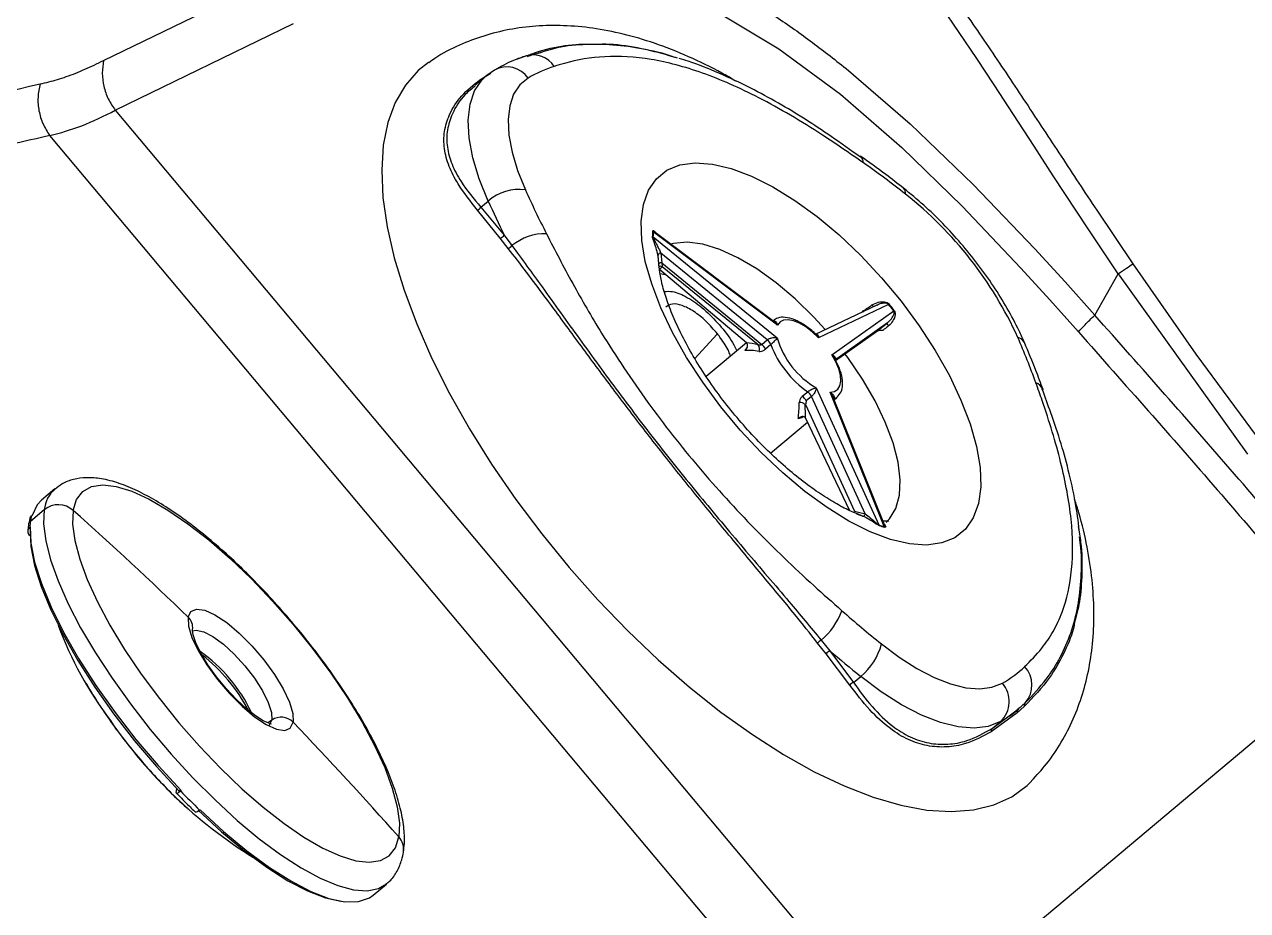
# Model space of a CAD drawing. Extents: x -51 to 27, y -13 to 136.
# Drawn here: x -42.683 to -38.35, y 20.584 to 23.722 of the extents above; entities that cross this region are included whole.
import ezdxf

# ---------------------------------------------------------------- set-up
doc = ezdxf.new("R2010")
doc.units = 0
doc.header["$MEASUREMENT"] = 0
doc.layers.add('GEOMETRY', color=2, linetype='Continuous', lineweight=25)

# ---------------------------------------------------------------- blocks, each defined once
blk = doc.blocks.new('2026 MONTERREY-BLOOM')
at = {"layer": 'GEOMETRY'}
for p, q in [((-30.72, -60.1193), (-30.088, -59.8133)), ((-28.5415, -59.9507), (-28.3288, -60.0779)), ((-27.6276, -60.1126), (-27.7526, -59.9285)), ((-30.6788, -60.2961), (-30.048, -59.989)), ((-28.3288, -60.0779), (-28.1106, -60.2393)), ((-27.5657, -60.2061), (-27.6276, -60.1126)), ((-29.3874, -60.1879), (-29.3482, -60.1646)), ((-29.336, -60.1536), (-29.3624, -60.1724)), ((-28.09, -60.1483), (-27.8632, -60.3438)), ((-29.3661, -60.1749), (-29.4052, -60.2077)), ((-27.4971, -60.311), (-27.5657, -60.2061)), ((-28.1106, -60.2393), (-27.893, -60.428)), ((-30.6788, -60.2961), (-27.9128, -63.5925)), ((-27.8632, -60.3438), (-27.6398, -60.5591)), ((-27.4243, -60.4229), (-27.4971, -60.311)), ((-28.0931, -63.7438), (-30.9107, -60.3859)), ((-27.893, -60.428), (-27.6797, -60.6357)), ((-27.3563, -60.5277), (-27.4243, -60.4229)), ((-28.0402, -60.4581), (-28.0379, -60.4599)), ((-27.6398, -60.5591), (-27.4218, -60.7871)), ((-27.2331, -60.7159), (-27.3563, -60.5277)), ((-29.3151, -60.7491), (-29.396, -60.6492)), ((-29.3839, -60.6391), (-29.3582, -60.6175)), ((-29.3839, -60.6391), (-29.3011, -60.7386)), ((-27.6797, -60.6357), (-27.4717, -60.8551)), ((-27.2027, -60.6498), (-27.0748, -60.8403)), ((-28.3327, -61.0569), (-28.7735, -60.7269)), ((-28.3445, -61.0449), (-28.7669, -60.7287)), ((-27.1267, -60.8749), (-27.2331, -60.7159)), ((-29.2869, -60.7851), (-29.3151, -60.7491)), ((-29.3011, -60.7386), (-29.2737, -60.7754)), ((-28.7742, -60.7442), (-28.3347, -61.1022)), ((-28.3694, -61.1089), (-28.7465, -60.8017)), ((-28.7465, -60.8017), (-28.7434, -60.836)), ((-27.4218, -60.7871), (-27.3149, -60.9038)), ((-28.7414, -60.8502), (-28.7508, -60.8602)), ((-28.4432, -61.12), (-28.7508, -60.8602)), ((-28.7434, -60.836), (-28.3887, -61.1251)), ((-28.4018, -61.1269), (-28.7414, -60.8502)), ((-27.4717, -60.8551), (-27.3692, -60.9676)), ((-27.0748, -60.8403), (-26.8511, -61.16)), ((-27.3149, -60.9038), (-27.2092, -61.0215)), ((-27.2092, -61.0215), (-27.1267, -60.875)), ((-27.1267, -60.875), (-26.6683, -61.5136)), ((-27.9818, -60.9864), (-28.1995, -61.0897)), ((-27.9396, -60.9835), (-28.1881, -61.1014)), ((-27.3692, -60.9676), (-27.2675, -61.0809)), ((-28.1406, -61.1619), (-27.9216, -61.0065)), ((-28.0339, -61.0111), (-28.0293, -61.0065)), ((-27.9439, -61.0486), (-28.1319, -61.182)), ((-28.1274, -61.182), (-27.9826, -61.0793)), ((-27.9826, -61.0793), (-27.9439, -61.0486)), ((-28.6262, -61.1746), (-28.5466, -61.0886)), ((-28.4436, -61.1197), (-28.5857, -61.2389)), ((-28.5466, -61.0886), (-28.546, -61.0879)), ((-28.3887, -61.1251), (-28.3694, -61.1089)), ((-28.3569, -61.126), (-28.3762, -61.1422)), ((-26.8511, -61.16), (-26.6177, -61.476)), ((-28.2454, -61.3091), (-28.2261, -61.2929)), ((-28.196, -61.2792), (-27.9744, -61.7645)), ((-27.9555, -61.7703), (-28.1465, -61.2944)), ((-28.2338, -61.3379), (-28.0609, -61.7163)), ((-28.2123, -61.3093), (-28.2316, -61.3254)), ((-28.0222, -61.7257), (-28.2123, -61.3093)), ((-27.9547, -61.7645), (-28.137, -61.3101)), ((-28.1326, -61.3213), (-28.123, -61.3132)), ((-28.1218, -61.3122), (-28.123, -61.3132)), ((-28.358, -61.5104), (-28.2274, -61.4008)), ((-28.2342, -61.3867), (-28.0783, -61.7133)), ((-30.8926, -61.637), (-30.9401, -61.6768)), ((-30.9791, -61.7515), (-30.9302, -61.7104)), ((-30.9736, -61.7316), (-30.975, -61.7328)), ((-28.0609, -61.7163), (-28.0222, -61.7257)), ((-30.9814, -61.772), (-30.98, -61.7708)), ((-30.4053, -62.1345), (-30.4053, -62.1345)), ((-28.1612, -62.2211), (-28.1913, -62.1827)), ((-28.1787, -62.1724), (-28.1476, -62.2102)), ((-28.0771, -62.3317), (-28.1612, -62.2211)), ((-28.1476, -62.2102), (-28.0643, -62.3224)), ((-27.9128, -63.5925), (-26.2799, -62.2223)), ((-28.0643, -62.3224), (-28.0386, -62.3009)), ((-27.5727, -62.4856), (-27.4794, -62.4161)), ((-27.4592, -62.4078), (-27.4841, -62.4299)), ((-27.4841, -62.4181), (-27.4739, -62.4098)), ((-27.4794, -62.4161), (-27.4557, -62.3945)), ((-30.1241, -62.4557), (-30.1383, -62.4657)), ((-27.4841, -62.4299), (-27.5769, -62.4974)), ((-27.5727, -62.4856), (-27.5436, -62.4612)), ((-30.463, -62.7117), (-30.4609, -62.6988)), ((-30.4521, -62.7052), (-30.4519, -62.7045)), ((-30.4459, -62.7055), (-30.4474, -62.7067)), ((-30.3801, -62.7742), (-30.3786, -62.773)), ((-29.7659, -63.0762), (-29.7184, -63.0364))]:
    blk.add_line(p, q, dxfattribs=at)
at = {"layer": 'GEOMETRY', "flags": 128}
for points in [[(-29.5695, -60.1272), (-29.6057, -60.1557), (-29.6513, -60.2066), (-29.6873, -60.2679), (-29.7134, -60.3391), (-29.7294, -60.4194), (-29.7352, -60.5084), (-29.7306, -60.6051), (-29.7157, -60.7088), (-29.6908, -60.8185), (-29.6559, -60.9334), (-29.6113, -61.0525), (-29.5576, -61.1747), (-29.495, -61.299), (-29.4242, -61.4244), (-29.3457, -61.5497), (-29.2602, -61.6739), (-29.1685, -61.796), (-29.0714, -61.9149), (-28.9695, -62.0296), (-28.8639, -62.1391), (-28.7555, -62.2424), (-28.6451, -62.3388), (-28.5336, -62.4273), (-28.4222, -62.5072), (-28.3116, -62.5779), (-28.2029, -62.6387), (-28.0969, -62.6891), (-27.9946, -62.7287), (-27.8969, -62.7572), (-27.8045, -62.7742), (-27.7183, -62.7797), (-27.639, -62.7736), (-27.5673, -62.756), (-27.5038, -62.727)], [(-29.3582, -60.6175), (-29.3897, -60.5388), (-29.4122, -60.4639), (-29.4253, -60.3941), (-29.4286, -60.3307), (-29.4222, -60.2747), (-29.4062, -60.2273), (-29.3808, -60.1892), (-29.3638, -60.1731)], [(-29.2162, -60.1819), (-29.2459, -60.2062), (-29.2679, -60.2392), (-29.2817, -60.2804), (-29.2873, -60.3289), (-29.2844, -60.3838), (-29.2731, -60.4443), (-29.2536, -60.5092), (-29.2262, -60.5774)], [(-28.7249, -60.5086), (-28.6789, -60.4898), (-28.6249, -60.4824), (-28.5639, -60.4866), (-28.4969, -60.5024), (-28.4251, -60.5293), (-28.3497, -60.5671), (-28.272, -60.615), (-28.1933, -60.6721), (-28.115, -60.7377), (-28.0384, -60.8104), (-27.9648, -60.8891), (-27.8955, -60.9724), (-27.8317, -61.0589), (-27.7744, -61.1472), (-27.7246, -61.2356), (-27.6833, -61.3227), (-27.651, -61.407), (-27.6284, -61.4871), (-27.6159, -61.5616), (-27.6136, -61.6292), (-27.6215, -61.6887), (-27.6397, -61.7392), (-27.6676, -61.7798), (-27.705, -61.8097), (-27.751, -61.8285), (-27.805, -61.8359), (-27.866, -61.8316), (-27.933, -61.8159), (-28.0048, -61.7889), (-28.0802, -61.7512), (-28.1579, -61.7033), (-28.2366, -61.6461), (-28.3149, -61.5806), (-28.3915, -61.5079), (-28.4651, -61.4292), (-28.5344, -61.3459), (-28.5982, -61.2593), (-28.6555, -61.1711), (-28.7053, -61.0827), (-28.7466, -60.9956), (-28.7789, -60.9112), (-28.8015, -60.8311), (-28.814, -60.7567), (-28.8163, -60.6891), (-28.8084, -60.6295), (-28.7902, -60.5791), (-28.7623, -60.5385), (-28.7249, -60.5086)], [(-28.164, -61.0728), (-28.2046, -61.0286), (-28.2706, -60.9643), (-28.3384, -60.907), (-28.4066, -60.858), (-28.4736, -60.8184), (-28.538, -60.7889), (-28.5982, -60.7704), (-28.6531, -60.7631), (-28.7013, -60.7674), (-28.7117, -60.77)], [(-28.7434, -60.836), (-28.7455, -60.836), (-28.7475, -60.8363), (-28.7493, -60.8368), (-28.7509, -60.8375), (-28.7523, -60.8383), (-28.7532, -60.8394), (-28.7538, -60.8405), (-28.754, -60.8416)], [(-28.749, -60.8743), (-28.7308, -60.8778), (-28.7297, -60.8781)], [(-28.1881, -61.1014), (-28.2104, -61.0806), (-28.2332, -61.0633), (-28.2555, -61.05), (-28.2766, -61.0414), (-28.2956, -61.0377), (-28.3116, -61.0392), (-28.3242, -61.0456), (-28.3327, -61.0569)], [(-28.0293, -61.0065), (-28.0281, -61.0082), (-28.028, -61.0083)], [(-27.9406, -61.06), (-27.9418, -61.0584), (-27.9429, -61.0567), (-27.9438, -61.055), (-27.9444, -61.0533), (-27.9447, -61.0518), (-27.9448, -61.0505), (-27.9445, -61.0494), (-27.9439, -61.0486)], [(-28.1465, -61.2944), (-28.1313, -61.2917), (-28.1196, -61.2841), (-28.1121, -61.2717), (-28.109, -61.2552), (-28.1105, -61.2351), (-28.1164, -61.2122), (-28.1266, -61.1875), (-28.1406, -61.1619)], [(-27.9487, -61.7562), (-27.9361, -61.7434), (-27.9137, -61.7064), (-27.9011, -61.6597), (-27.8986, -61.6045), (-27.9064, -61.5419), (-27.9241, -61.4735), (-27.9515, -61.4006), (-27.9879, -61.325), (-28.0324, -61.2482), (-28.0842, -61.1721), (-28.0943, -61.1585)], [(-27.3934, -61.2836), (-27.393, -61.2845), (-27.3927, -61.2852)], [(-28.123, -61.3132), (-28.1251, -61.3149), (-28.1334, -61.3193)], [(-30.8279, -61.7131), (-30.8158, -61.6743), (-30.794, -61.646), (-30.763, -61.6288), (-30.7232, -61.6229), (-30.6754, -61.6285), (-30.6202, -61.6453), (-30.5588, -61.6733), (-30.4921, -61.7118), (-30.4213, -61.7602), (-30.3476, -61.8177), (-30.2722, -61.8833), (-30.1965, -61.9559), (-30.1217, -62.0342), (-30.0491, -62.1169), (-29.98, -62.2026), (-29.9155, -62.2898), (-29.8568, -62.377), (-29.8048, -62.4628), (-29.7605, -62.5456), (-29.7245, -62.6241), (-29.6976, -62.6969), (-29.6801, -62.7627), (-29.6724, -62.8205), (-29.6747, -62.8692)], [(-30.9401, -61.6768), (-30.9558, -61.6937), (-30.9736, -61.7316)], [(-30.9302, -61.7104), (-30.9327, -61.7609), (-30.9253, -61.8205), (-30.9082, -61.8881), (-30.8815, -61.9629), (-30.8458, -62.0436), (-30.8015, -62.1288), (-30.7494, -62.2174), (-30.6904, -62.3078), (-30.6252, -62.3987), (-30.555, -62.4886), (-30.4809, -62.5761), (-30.404, -62.6599), (-30.3255, -62.7385), (-30.2468, -62.8108), (-30.1689, -62.8757), (-30.0933, -62.932), (-30.0209, -62.9789), (-29.9531, -63.0157), (-29.8908, -63.0418), (-29.835, -63.0568), (-29.7867, -63.0604), (-29.7466, -63.0526), (-29.7181, -63.0361)], [(-30.8279, -61.7131), (-30.8301, -61.7618), (-30.8224, -61.8196), (-30.8049, -61.8854), (-30.778, -61.9582), (-30.7421, -62.0367), (-30.6977, -62.1195), (-30.6457, -62.2053), (-30.587, -62.2925), (-30.5225, -62.3797), (-30.4534, -62.4654), (-30.3808, -62.5481), (-30.3061, -62.6264), (-30.2303, -62.699), (-30.155, -62.7646), (-30.0812, -62.8221), (-30.0104, -62.8705), (-29.9437, -62.909), (-29.8823, -62.9369), (-29.8272, -62.9538), (-29.7793, -62.9594), (-29.7395, -62.9535), (-29.7085, -62.9362), (-29.6868, -62.908), (-29.6747, -62.8692)], [(-28.0322, -61.7333), (-28.0309, -61.7336), (-28.0294, -61.7334), (-28.028, -61.7329), (-28.0266, -61.732), (-28.0252, -61.7308), (-28.024, -61.7293), (-28.023, -61.7276), (-28.0222, -61.7257)], [(-30.98, -61.7708), (-30.9779, -61.8287), (-30.9647, -61.8963), (-30.9407, -61.9724), (-30.9063, -62.0556), (-30.8622, -62.1445), (-30.8091, -62.2375), (-30.7479, -62.3329), (-30.6797, -62.4291), (-30.6058, -62.5244), (-30.5274, -62.6171), (-30.4459, -62.7055)], [(-30.9806, -61.7867), (-30.9782, -61.8408), (-30.9652, -61.9077), (-30.9415, -61.9829), (-30.9075, -62.0652), (-30.8639, -62.153), (-30.8113, -62.2449), (-30.7509, -62.3393), (-30.6835, -62.4344), (-30.6105, -62.5286), (-30.533, -62.6202), (-30.4525, -62.7076)], [(-30.4204, -62.0912), (-30.4108, -62.0708), (-30.3909, -62.0624), (-30.362, -62.0665), (-30.3257, -62.0828), (-30.2841, -62.1104), (-30.2396, -62.1477), (-30.1949, -62.1926), (-30.1525, -62.2424), (-30.1148, -62.2942), (-30.0841, -62.345), (-30.0622, -62.3919), (-30.0503, -62.4322), (-30.0492, -62.4634)], [(-30.4204, -62.0912), (-30.4192, -62.1225), (-30.4073, -62.1627), (-30.3854, -62.2096), (-30.3547, -62.2604), (-30.3171, -62.3122), (-30.2747, -62.362), (-30.2299, -62.4069), (-30.1854, -62.4442), (-30.1438, -62.4718), (-30.1075, -62.4882), (-30.0786, -62.4922), (-30.0588, -62.4838), (-30.0492, -62.4634)], [(-30.1251, -62.4701), (-30.125, -62.4699), (-30.1355, -62.467), (-30.1548, -62.458), (-30.1817, -62.441), (-30.2143, -62.4157), (-30.25, -62.3829), (-30.2862, -62.3444), (-30.3206, -62.3025), (-30.351, -62.2597), (-30.3756, -62.2187), (-30.3931, -62.1825), (-30.4027, -62.1542), (-30.4053, -62.139), (-30.4053, -62.1345), (-30.4053, -62.1345)], [(-30.4052, -62.14), (-30.392, -62.1373), (-30.3657, -62.143), (-30.333, -62.16), (-30.296, -62.1871), (-30.2574, -62.2224), (-30.2198, -62.2635), (-30.1856, -62.3077), (-30.1573, -62.3519), (-30.1368, -62.3931), (-30.1255, -62.4285), (-30.1241, -62.4557)], [(-27.9653, -62.186), (-27.9021, -62.2332), (-27.8396, -62.273), (-27.7787, -62.3045), (-27.7207, -62.3273), (-27.6665, -62.3409), (-27.6171, -62.345), (-27.5735, -62.3397), (-27.5363, -62.3249)], [(-27.5436, -62.4612), (-27.5865, -62.4782), (-27.6369, -62.4844), (-27.6939, -62.4796), (-27.7564, -62.4639), (-27.8233, -62.4377), (-27.8935, -62.4013), (-27.9657, -62.3554), (-28.0386, -62.3009)], [(-30.1347, -62.4744), (-30.1327, -62.4729), (-30.1241, -62.4557)], [(-27.5038, -62.727), (-27.449, -62.6869), (-27.4336, -62.6719)], [(-30.3851, -62.7751), (-30.3027, -62.851), (-30.2214, -62.9186), (-30.1424, -62.9768), (-30.0673, -63.0245), (-29.9974, -63.0609), (-29.9338, -63.0853), (-29.8797, -63.0972)], [(-30.3786, -62.773), (-30.2953, -62.8498), (-30.2129, -62.9183), (-30.133, -62.9772), (-30.0571, -63.0255), (-29.9863, -63.0623), (-29.922, -63.087), (-29.8653, -63.0992), (-29.8173, -63.0986), (-29.7787, -63.0852), (-29.7659, -63.0762)]]:
    blk.add_lwpolyline(points, dxfattribs=at)
at = {"layer": 'GEOMETRY'}
for centre, radius, start, end in [((-29.1997, -60.1903), 0.0902, 33.2575, 105.2369), ((-29.2921, -60.2354), 0.0928, 35.1824, 118.2814), ((-28.9901, -60.5648), 0.4447, 107.5628, 120.5609), ((-29.3836, -60.1738), 0.0146, 254.8033, 276.0958), ((-28.0605, -60.4821), 0.0316, 359.6148, 44.4931), ((-30.0239, -63.3241), 3.4722, 51.8621, 54.9298), ((-29.2483, -60.7422), 0.1662, 82.3866, 131.4046), ((-26.0696, -59.1609), 3.4599, 204.1677, 207.0285), ((-27.9026, -60.5891), 0.0233, 350.0747, 46.834), ((-28.7298, -61.6692), 1.3714, 24.4944, 51.6914), ((-29.4104, -60.6197), 0.0329, 296.0887, 323.8748), ((-26.104, -59.1581), 3.5664, 204.1551, 206.3055), ((-29.1564, -60.9171), 0.184, 88.512, 129.6348), ((-28.4247, -60.749), 0.3516, 176.04, 178.8634), ((-28.768, -60.72), 0.00884, 212.0944, 231.7465), ((-28.4242, -60.7511), 0.3501, 176.04, 178.8634), ((-29.3299, -60.7151), 0.0371, 293.4969, 320.7129), ((-29.3032, -60.749), 0.0396, 294.2201, 318.0748), ((-28.7691, -60.7373), 0.00854, 212.9468, 232.9357), ((-28.7469, -60.8122), 0.0105, 87.5259, 161.1852), ((-28.7468, -60.8584), 0.00989, 56.2599, 142.4896), ((-27.9877, -60.9789), 0.013, 210.8639, 250.9062), ((-27.9614, -60.9502), 0.0397, 303.1939, 306.0471), ((-29.274, -62.0481), 1.707, 37.602, 38.5838), ((-29.2782, -62.0516), 1.7145, 37.602, 38.5838), ((-27.933, -60.9855), 0.024, 298.5652, 303.3242), ((-28.4143, -61.1568), 0.0408, 21.0203, 51.0925), ((-28.395, -61.1407), 0.0408, 21.0203, 51.0925), ((-28.0198, -60.9965), 0.3612, 201.0196, 235.1662), ((-28.0435, -61.0168), 0.3035, 196.3546, 239.8312), ((-30.0499, -62.2113), 2.798, 19.8454, 23.3881), ((-27.4892, -61.1339), 0.0341, 26.5435, 77.4291), ((-28.4184, -61.1411), 0.0218, 336.3152, 40.4018), ((-28.2503, -61.3273), 0.042, 25.3725, 54.8471), ((-27.4321, -61.302), 0.0429, 25.4211, 70.8873), ((-28.2525, -61.3515), 0.0211, 37.5741, 101.0745), ((-28.2695, -61.3434), 0.042, 25.3725, 54.8471), ((-30.8185, -61.7212), 0.1122, 131.4085, 174.4847), ((-30.8806, -61.7724), 0.0793, 48.315, 128.683), ((-40.2033, -72.225), 14.0854, 46.00934, 48.27061), ((-30.7701, -61.7852), 0.2117, 170.8284, 176.4085), ((-30.8125, -61.7784), 0.1688, 164.348, 170.8376), ((-27.9676, -61.7618), 0.00727, 202.015, 223.6166), ((-27.812, -61.2704), 0.5201, 251.8138, 253.9822), ((-27.8098, -61.2705), 0.5224, 251.8138, 253.9822), ((-27.9486, -61.7673), 0.00761, 203.3839, 224.5225), ((-28.3359, -61.983), 0.2461, 309.7063, 339.7304), ((-25.3973, -58.9952), 4.0958, 228.616, 231.1724), ((-29.6514, -61.6655), 1.311, 200.244, 217.1775), ((-30.4538, -62.1271), 0.0491, 351.452, 47.0458), ((-28.152, -62.2178), 0.0527, 120.4401, 138.2687), ((-28.1668, -62.1383), 0.207, 308.242, 346.6778), ((-30.6994, -62.6673), 0.5566, 25.325, 54.8013), ((-30.7414, -62.7024), 0.6039, 27.8239, 52.1479), ((-28.1248, -62.2525), 0.0481, 118.3438, 139.2765), ((-25.38, -58.9966), 4.241, 229.2646, 231.1803), ((-27.7386, -61.9722), 0.4067, 299.8416, 313.6391), ((-27.5269, -62.3317), 0.095, 318.6462, 43.4253), ((-28.0473, -62.3593), 0.0406, 114.7518, 137.2067), ((-27.6116, -62.3892), 0.0991, 313.4056, 40.4561), ((-27.7565, -62.0902), 0.4278, 299.8556, 310.3708), ((-27.4694, -62.4272), 0.015, 132.1701, 190.4438), ((-27.4445, -62.4046), 0.015, 137.8037, 192.2622), ((-29.2852, -61.4915), 1.71, 214.4062, 238.003), ((-30.0912, -62.5043), 0.0587, 44.2544, 124.0914), ((-40.0057, -72.028), 13.8064, 41.55817, 43.84982), ((-27.5626, -62.4959), 0.0144, 134.3898, 185.9599), ((-28.5602, -60.8915), 2.6185, 223.8865, 225.9724), ((-29.7235, -62.9137), 0.0661, 351.3358, 42.3585)]:
    blk.add_arc(centre, radius, start, end, dxfattribs=at)
for centre, major_axis, ratio, start_param, end_param in [((-28.3151, -61.2359), (0.1867, -0.0983), 0.333218, 2.218938, 2.486168), ((-28.3256, -61.252), (0.1223, 0.2298), 0.612853, 1.393962, 1.436858), ((-28.3256, -61.252), (0.177, -0.0785), 0.397515, 2.162174, 2.501136), ((-28.3256, -61.252), (-0.0312, 0.2012), 0.306545, 3.923858, 4.26282), ((-28.307, -61.2462), (-0.048, 0.2149), 0.255822, 3.944079, 4.211308), ((-28.3256, -61.252), (0.2552, 0.0615), 0.566205, 4.834341, 4.902918)]:
    blk.add_ellipse(centre, major_axis=major_axis, ratio=ratio, start_param=start_param, end_param=end_param, dxfattribs=at)
for points, knots in [([(-19.8033, -75.3764), (-20.5726, -75.3487), (-22.1071, -75.2936), (-24.4102, -75.1858), (-26.4521, -75.0692), (-28.236, -74.9394), (-29.4096, -74.8337), (-30.2308, -74.7488), (-30.6969, -74.6957), (-31.1616, -74.645), (-31.6218, -74.5543), (-32.0883, -74.4187), (-32.5518, -74.2366), (-33.0066, -74.006), (-33.4377, -73.7331), (-33.8408, -73.4206), (-34.2125, -73.0713), (-34.5493, -72.6882), (-34.8482, -72.2749), (-35.1066, -71.8351), (-35.3065, -71.4059), (-35.4568, -70.9961), (-35.566, -70.6114), (-35.6464, -70.2238), (-35.6951, -69.8245), (-35.7408, -69.4226), (-35.8384, -68.5165), (-35.959, -67.1829), (-36.0842, -65.4161), (-36.1971, -63.4626), (-36.3013, -61.258), (-36.3943, -58.796), (-36.4684, -56.328), (-36.5267, -53.8502), (-36.5772, -51.0384), (-36.6156, -47.8954), (-36.6375, -44.5611), (-36.6425, -42.225), (-36.643, -40.8865), (-36.6431, -40.4064), (-36.643, -39.9263), (-36.6428, -39.4525), (-36.6428, -39.1387), (-36.6427, -38.9849)], [0, 0, 0, 0, 0.0467709, 0.0932958, 0.1400933, 0.1710351, 0.2019709, 0.2116866, 0.2211975, 0.2304811, 0.2400742, 0.2496538, 0.2599664, 0.2702825, 0.2805986, 0.2909143, 0.3012298, 0.311545, 0.3218607, 0.3321766, 0.3424925, 0.3505825, 0.3586781, 0.3667695, 0.3746051, 0.3831066, 0.3913525, 0.429977, 0.4644608, 0.4989699, 0.5488683, 0.598565, 0.6486664, 0.6988989, 0.7491594, 0.8195402, 0.8898842, 0.9517621, 0.9614858, 0.9712096, 0.9809334, 0.9906576, 1, 1, 1, 1]), ([(-28.5343, -59.8442), (-28.5137, -59.8559), (-28.4725, -59.8793), (-28.4098, -59.9175), (-28.3462, -59.959), (-28.282, -60.0029), (-28.2179, -60.0489), (-28.1545, -60.0977), (-28.1117, -60.1313), (-28.09, -60.1483)], [0, 0, 0, 0, 0.142948, 0.284737, 0.42694, 0.573995, 0.715832, 0.855375, 1, 1, 1, 1]), ([(-28.4818, -60.1925), (-28.498, -60.1828), (-28.553, -60.1501), (-28.6488, -60.1045), (-28.7653, -60.058), (-28.8786, -60.0248), (-28.9858, -60.004), (-29.0891, -59.9947), (-29.1882, -59.9963), (-29.283, -60.0085), (-29.3737, -60.0309), (-29.4618, -60.0651), (-29.5274, -60.0976), (-29.5613, -60.1227), (-29.5685, -60.1281)], [0, 0, 0, 0, 0.045796, 0.155949, 0.268294, 0.369927, 0.467131, 0.559282, 0.646856, 0.73076, 0.811931, 0.891202, 0.976951, 1, 1, 1, 1]), ([(-29.2569, -60.1146), (-29.2213, -60.1017), (-29.1524, -60.0768), (-29.0549, -60.0608), (-28.9916, -60.0613), (-28.9637, -60.0615)], [0, 0, 0, 0, 0.3722253, 0.7232603, 1, 1, 1, 1]), ([(-28.6912, -60.1102), (-28.7259, -60.1001), (-28.7978, -60.0793), (-28.904, -60.0637), (-29.0101, -60.0613), (-29.1029, -60.0695), (-29.1588, -60.0877), (-29.1814, -60.095)], [0, 0, 0, 0, 0.199672, 0.412928, 0.632283, 0.851633, 1, 1, 1, 1]), ([(-28.9637, -60.0615), (-28.9563, -60.0613), (-28.9126, -60.0601), (-28.8295, -60.0734), (-28.745, -60.0905), (-28.6973, -60.1077), (-28.6888, -60.1108)], [0, 0, 0, 0, 0.084813, 0.497534, 0.910264, 1, 1, 1, 1]), ([(-30.9451, -60.2027), (-30.9348, -60.2003), (-30.9145, -60.1955), (-30.8836, -60.1873), (-30.8518, -60.1768), (-30.8193, -60.1648), (-30.7865, -60.1513), (-30.7536, -60.136), (-30.7313, -60.1249), (-30.72, -60.1193)], [0, 0, 0, 0, 0.144623, 0.283705, 0.425222, 0.574967, 0.716408, 0.855424, 1, 1, 1, 1]), ([(-30.72, -60.1193), (-30.7223, -60.1344), (-30.7269, -60.1644), (-30.7205, -60.2113), (-30.7054, -60.2567), (-30.6877, -60.2829), (-30.6788, -60.2961)], [0, 0, 0, 0, 0.249997, 0.5, 0.749999, 1, 1, 1, 1]), ([(-29.2235, -60.1033), (-29.2385, -60.1084), (-29.2779, -60.1219), (-29.3138, -60.1415), (-29.336, -60.1536)], [0, 0, 0, 0, 0.381382, 1, 1, 1, 1]), ([(-29.1709, -60.0913), (-29.1723, -60.0917), (-29.1909, -60.0965), (-29.2063, -60.1019), (-29.2204, -60.1068)], [0, 0, 0, 0, 0.078635, 1, 1, 1, 1]), ([(-28.0288, -60.4823), (-28.0772, -60.4488), (-28.1638, -60.3889), (-28.2875, -60.3123), (-28.4316, -60.2325), (-28.6007, -60.1583), (-28.7849, -60.1091), (-28.9479, -60.1007), (-29.0562, -60.1196), (-29.1121, -60.1371), (-29.1242, -60.1408)], [0, 0, 0, 0, 0.113314, 0.203025, 0.292712, 0.459327, 0.623089, 0.788453, 0.954097, 1, 1, 1, 1]), ([(-28.0398, -60.4624), (-28.0743, -60.4377), (-28.1391, -60.3912), (-28.2366, -60.3256), (-28.3314, -60.2692), (-28.4338, -60.2135), (-28.5405, -60.1637), (-28.6251, -60.1292), (-28.6707, -60.1161), (-28.6813, -60.1131)], [0, 0, 0, 0, 0.158251, 0.296775, 0.442762, 0.594378, 0.772441, 0.947262, 1, 1, 1, 1]), ([(-32.1019, -60.5235), (-31.9147, -60.4617), (-31.5414, -60.3385), (-31.1435, -60.2479), (-30.9451, -60.2027)], [0, 0, 0, 0, 0.501345, 1, 1, 1, 1]), ([(-30.9451, -60.2027), (-30.9484, -60.2184), (-30.9548, -60.2497), (-30.9506, -60.2985), (-30.9369, -60.3455), (-30.9194, -60.3724), (-30.9107, -60.3859)], [0, 0, 0, 0, 0.250001, 0.5, 0.750007, 1, 1, 1, 1]), ([(-29.396, -60.6492), (-29.4208, -60.6183), (-29.4622, -60.5665), (-29.4985, -60.4943), (-29.5155, -60.4322), (-29.5153, -60.3703), (-29.496, -60.3064), (-29.4551, -60.2419), (-29.4102, -60.2061), (-29.3874, -60.1879)], [0, 0, 0, 0, 0.18374, 0.307284, 0.433662, 0.557175, 0.6842, 0.839564, 1, 1, 1, 1]), ([(-29.4036, -60.2096), (-29.4159, -60.2195), (-29.451, -60.2476), (-29.4848, -60.3019), (-29.5052, -60.3655), (-29.5055, -60.4261), (-29.4882, -60.4875), (-29.4514, -60.5581), (-29.409, -60.6089), (-29.3839, -60.6391)], [0, 0, 0, 0, 0.093676, 0.265923, 0.398163, 0.534305, 0.666637, 0.802377, 1, 1, 1, 1]), ([(-30.9107, -60.3859), (-30.8734, -60.3758), (-30.7994, -60.3558), (-30.7188, -60.3159), (-30.6788, -60.2961)], [0, 0, 0, 0, 0.503197, 1, 1, 1, 1]), ([(-30.9107, -60.3859), (-31.0403, -60.4151), (-31.3026, -60.4743), (-31.6873, -60.5821), (-31.9384, -60.666), (-32.0654, -60.7085)], [0, 0, 0, 0, 0.325332, 0.6586358, 1, 1, 1, 1]), ([(-27.8866, -60.5721), (-27.9076, -60.5558), (-27.9588, -60.5161), (-28.01, -60.4796), (-28.0402, -60.4581)], [0, 0, 0, 0, 0.41052, 1, 1, 1, 1]), ([(-27.4587, -61.1187), (-27.4649, -61.1049), (-27.4828, -61.0648), (-27.5185, -60.9977), (-27.5674, -60.9186), (-27.6226, -60.8413), (-27.6828, -60.7669), (-27.7472, -60.6967), (-27.8154, -60.6304), (-27.8627, -60.5917), (-27.8866, -60.5721)], [0, 0, 0, 0, 0.070267, 0.203845, 0.336581, 0.468699, 0.600505, 0.732278, 0.864229, 1, 1, 1, 1]), ([(-29.1516, -60.7332), (-29.1213, -60.7918), (-29.0607, -60.9089), (-28.9449, -61.1091), (-28.7977, -61.3294), (-28.6142, -61.5636), (-28.4149, -61.7813), (-28.2425, -61.9467), (-28.1384, -62.0388), (-28.1051, -62.0683)], [0, 0, 0, 0, 0.123109, 0.246087, 0.417508, 0.584005, 0.75227, 0.920794, 1, 1, 1, 1]), ([(-28.7755, -60.7247), (-28.7754, -60.7241), (-28.7751, -60.7225), (-28.7736, -60.722), (-28.7702, -60.723), (-28.7675, -60.7269), (-28.7655, -60.7297)], [0, 0, 0, 0, 0.096907, 0.289341, 0.477215, 1, 1, 1, 1]), ([(-28.7671, -60.729), (-28.7676, -60.7284), (-28.7689, -60.727), (-28.7708, -60.7262), (-28.7723, -60.7258), (-28.7731, -60.726), (-28.7734, -60.7265), (-28.7735, -60.7269), (-28.7735, -60.7269)], [0, 0, 0, 0, 0.202197, 0.544869, 0.732219, 0.860658, 0.972923, 1, 1, 1, 1]), ([(-29.2737, -60.7754), (-29.2384, -60.8236), (-29.1606, -60.9297), (-29.0355, -61.1055), (-28.8968, -61.2953), (-28.7517, -61.4862), (-28.5997, -61.6738), (-28.4452, -61.8575), (-28.3026, -62.0236), (-28.2163, -62.1272), (-28.1787, -62.1724)], [0, 0, 0, 0, 0.109289, 0.240653, 0.372441, 0.503824, 0.63517, 0.766922, 0.898249, 1, 1, 1, 1]), ([(-28.7569, -60.8088), (-28.7589, -60.8005), (-28.7626, -60.7849), (-28.77, -60.7643), (-28.7744, -60.7513), (-28.7761, -60.7451), (-28.7762, -60.7429), (-28.7763, -60.742)], [0, 0, 0, 0, 0.384719, 0.727037, 0.871199, 0.944712, 1, 1, 1, 1]), ([(-28.7742, -60.7442), (-28.7742, -60.7446), (-28.7741, -60.7452), (-28.7735, -60.7472), (-28.7716, -60.7517), (-28.7658, -60.7629), (-28.7563, -60.7804), (-28.7499, -60.7943), (-28.7465, -60.8017)], [0, 0, 0, 0, 0.026157, 0.041918, 0.104999, 0.244271, 0.598362, 1, 1, 1, 1]), ([(-28.1913, -62.1827), (-28.218, -62.1491), (-28.2798, -62.071), (-28.3832, -61.9468), (-28.4991, -61.8083), (-28.6164, -61.6659), (-28.7318, -61.5223), (-28.8427, -61.3796), (-28.95, -61.2375), (-29.0547, -61.0956), (-29.1675, -60.941), (-29.2438, -60.8414), (-29.2869, -60.7851)], [0, 0, 0, 0, 0.0745778, 0.1732463, 0.2719293, 0.37367, 0.4754144, 0.5727367, 0.6700573, 0.7701505, 0.8702331, 1, 1, 1, 1]), ([(-28.7542, -60.8331), (-28.7542, -60.8304), (-28.7543, -60.8223), (-28.7558, -60.8142), (-28.7569, -60.8088)], [0, 0, 0, 0, 0.33187, 1, 1, 1, 1]), ([(-28.037, -61.7309), (-28.0482, -61.7266), (-28.0745, -61.7164), (-28.1235, -61.6909), (-28.1809, -61.6557), (-28.2423, -61.6117), (-28.3056, -61.5599), (-28.3693, -61.5011), (-28.4319, -61.4365), (-28.4918, -61.3674), (-28.5478, -61.2952), (-28.5986, -61.2216), (-28.6432, -61.1482), (-28.6808, -61.0768), (-28.7107, -61.0092), (-28.7327, -60.9472), (-28.7466, -60.8935), (-28.753, -60.8545), (-28.7533, -60.8384), (-28.7534, -60.8331)], [0, 0, 0, 0, 0.042992, 0.101353, 0.161292, 0.222584, 0.284951, 0.348117, 0.411828, 0.475857, 0.539995, 0.603996, 0.667635, 0.73069, 0.792919, 0.854058, 0.913846, 0.972093, 1, 1, 1, 1]), ([(-28.7434, -60.836), (-28.7428, -60.8394), (-28.7416, -60.8454), (-28.7414, -60.8487), (-28.7414, -60.8502)], [0, 0, 0, 0, 0.553551, 1, 1, 1, 1]), ([(-27.1267, -60.8749), (-27.1163, -60.8679), (-27.0955, -60.854), (-27.0817, -60.8449), (-27.0748, -60.8403)], [0, 0, 0, 0, 0.5, 1, 1, 1, 1]), ([(-28.7342, -60.9379), (-28.7249, -60.9372), (-28.7019, -60.9354), (-28.6518, -60.957), (-28.5936, -60.9983), (-28.5383, -61.0548), (-28.4972, -61.1075), (-28.4817, -61.1381), (-28.4769, -61.1477)], [0, 0, 0, 0, 0.132653, 0.327325, 0.522735, 0.717244, 0.911655, 1, 1, 1, 1]), ([(-28.546, -61.0879), (-28.5591, -61.0726), (-28.5853, -61.042), (-28.6298, -61.0064), (-28.6715, -60.9854), (-28.7077, -60.979), (-28.7218, -60.9882), (-28.729, -60.9929)], [0, 0, 0, 0, 0.200596, 0.40098, 0.603217, 0.797602, 1, 1, 1, 1]), ([(-28.0293, -61.0065), (-28.0241, -61.0029), (-28.0137, -60.9956), (-28.0038, -60.9889), (-27.9989, -60.9856)], [0, 0, 0, 0, 0.504479, 1, 1, 1, 1]), ([(-27.9989, -60.9856), (-27.9914, -60.9818), (-27.9773, -60.9747), (-27.9588, -60.9735), (-27.9469, -60.9761), (-27.9411, -60.979), (-27.9389, -60.9814), (-27.938, -60.9824)], [0, 0, 0, 0, 0.3847193, 0.7270367, 0.8711987, 0.9447118, 1, 1, 1, 1]), ([(-27.9396, -60.9835), (-27.94, -60.9831), (-27.9407, -60.9824), (-27.9425, -60.9811), (-27.9466, -60.9796), (-27.9563, -60.979), (-27.9685, -60.9806), (-27.9778, -60.9852), (-27.9815, -60.9871)], [0, 0, 0, 0, 0.0313625, 0.0502592, 0.125894, 0.2928815, 0.7174363, 1, 1, 1, 1]), ([(-28.1964, -61.0904), (-28.1988, -61.0881), (-28.2122, -61.0751), (-28.2381, -61.0555), (-28.273, -61.0363), (-28.3044, -61.0281), (-28.3311, -61.0292), (-28.3436, -61.0378), (-28.349, -61.0415)], [0, 0, 0, 0, 0.045497, 0.253473, 0.464387, 0.680647, 0.862145, 1, 1, 1, 1]), ([(-27.9439, -61.0486), (-27.939, -61.044), (-27.9286, -61.0343), (-27.9215, -61.022), (-27.9199, -61.0131), (-27.92, -61.0104), (-27.9204, -61.0085), (-27.921, -61.0072), (-27.9215, -61.0066), (-27.9216, -61.0065)], [0, 0, 0, 0, 0.391366, 0.813055, 0.893352, 0.937252, 0.967349, 0.993655, 1, 1, 1, 1]), ([(-27.9198, -61.0055), (-27.9193, -61.0064), (-27.9175, -61.009), (-27.9164, -61.0139), (-27.9165, -61.0259), (-27.9232, -61.0412), (-27.9335, -61.0542), (-27.9398, -61.0594), (-27.9406, -61.06)], [0, 0, 0, 0, 0.043653, 0.130336, 0.214966, 0.62446, 0.95607, 1, 1, 1, 1]), ([(-27.2675, -61.0809), (-27.2604, -61.0731), (-27.2462, -61.0574), (-27.2215, -61.0335), (-27.2091, -61.0215)], [0, 0, 0, 0, 0.5, 1, 1, 1, 1]), ([(-26.2164, -62.169), (-26.3818, -61.9734), (-26.7086, -61.5868), (-27.0436, -61.2084), (-27.2092, -61.0215)], [0, 0, 0, 0, 0.506035, 1, 1, 1, 1]), ([(-28.3487, -61.0418), (-28.3474, -61.0416), (-28.3457, -61.0413), (-28.3424, -61.0421), (-28.3396, -61.044), (-28.3357, -61.0488), (-28.3338, -61.0533), (-28.3327, -61.0568), (-28.3327, -61.0569)], [0, 0, 0, 0, 0.152036, 0.202698, 0.446127, 0.599, 0.992812, 1, 1, 1, 1]), ([(-28.3327, -61.0569), (-28.3328, -61.0568), (-28.3357, -61.053), (-28.3395, -61.0486), (-28.3439, -61.0454), (-28.3446, -61.0449)], [0, 0, 0, 0, 0.014931, 0.846483, 1, 1, 1, 1]), ([(-27.96, -61.0754), (-27.9632, -61.0756), (-27.9701, -61.076), (-27.9783, -61.0773), (-27.9814, -61.0788), (-27.9826, -61.0793)], [0, 0, 0, 0, 0.353818, 0.7664556, 1, 1, 1, 1]), ([(-27.9406, -61.06), (-27.9453, -61.0637), (-27.9517, -61.0688), (-27.9583, -61.0741), (-27.96, -61.0754)], [0, 0, 0, 0, 0.741533, 1, 1, 1, 1]), ([(-27.2675, -61.0809), (-27.1028, -61.2668), (-26.7694, -61.6431), (-26.4444, -62.0276), (-26.2799, -62.2223)], [0, 0, 0, 0, 0.493831, 1, 1, 1, 1]), ([(-28.4996, -61.1667), (-28.5015, -61.1614), (-28.5088, -61.1413), (-28.5267, -61.1133), (-28.5422, -61.0929), (-28.546, -61.0879)], [0, 0, 0, 0, 0.211987, 0.809275, 1, 1, 1, 1]), ([(-28.4489, -61.147), (-28.4488, -61.147), (-28.4469, -61.1453), (-28.443, -61.1412), (-28.4393, -61.1346), (-28.4386, -61.1283), (-28.4399, -61.1234), (-28.4421, -61.1211), (-28.4432, -61.12)], [0, 0, 0, 0, 0.004649, 0.23127, 0.517491, 0.716951, 0.858168, 1, 1, 1, 1]), ([(-28.3887, -61.1251), (-28.39, -61.126), (-28.3916, -61.127), (-28.3951, -61.128), (-28.3982, -61.128), (-28.4008, -61.1272), (-28.4018, -61.1269)], [0, 0, 0, 0, 0.332362, 0.38263, 0.78188, 1, 1, 1, 1]), ([(-28.3694, -61.1089), (-28.3681, -61.1079), (-28.3666, -61.1068), (-28.363, -61.1048), (-28.3602, -61.1037), (-28.355, -61.102), (-28.3503, -61.1011), (-28.3426, -61.1007), (-28.3378, -61.1014), (-28.3348, -61.1022), (-28.3347, -61.1022)], [0, 0, 0, 0, 0.118525, 0.137194, 0.290753, 0.324162, 0.532603, 0.663165, 0.994059, 1, 1, 1, 1]), ([(-28.3347, -61.1022), (-28.3347, -61.1023), (-28.336, -61.104), (-28.3383, -61.1069), (-28.3426, -61.1119), (-28.3457, -61.1153), (-28.3493, -61.119), (-28.3514, -61.121), (-28.3543, -61.1237), (-28.3557, -61.125), (-28.3569, -61.126)], [0, 0, 0, 0, 0.006071, 0.338673, 0.467785, 0.673379, 0.716166, 0.860311, 0.879197, 1, 1, 1, 1]), ([(-28.1995, -61.0897), (-28.1994, -61.0896), (-28.1991, -61.0894), (-28.1974, -61.0889), (-28.1957, -61.0886), (-28.1929, -61.0892), (-28.1909, -61.0907), (-28.1887, -61.0947), (-28.1881, -61.0984), (-28.1881, -61.1013), (-28.1881, -61.1014)], [0, 0, 0, 0, 0.0126315, 0.0335433, 0.2055499, 0.2429716, 0.4764539, 0.6227001, 0.9933449, 1, 1, 1, 1]), ([(-28.1881, -61.1014), (-28.1882, -61.1013), (-28.1903, -61.0974), (-28.1929, -61.0934), (-28.1962, -61.0905), (-28.1963, -61.0903)], [0, 0, 0, 0, 0.0168998, 0.9428154, 1, 1, 1, 1]), ([(-27.3927, -61.2853), (-27.401, -61.2627), (-27.4212, -61.2077), (-27.4448, -61.1517), (-27.4587, -61.1187)], [0, 0, 0, 0, 0.410807, 1, 1, 1, 1]), ([(-30.5232, -74.6553), (-30.6656, -74.6396), (-30.9435, -74.609), (-31.3556, -74.5498), (-31.7543, -74.4559), (-32.1449, -74.3328), (-32.5563, -74.167), (-32.9825, -73.9507), (-33.4147, -73.6759), (-33.8183, -73.3609), (-34.1898, -73.0083), (-34.5254, -72.6217), (-34.8223, -72.2046), (-35.0775, -71.7608), (-35.289, -71.2944), (-35.4543, -70.8092), (-35.5738, -70.3118), (-35.6374, -69.8051), (-35.7358, -68.9269), (-35.8572, -67.6729), (-35.9822, -66.0435), (-36.0837, -64.4126), (-36.1701, -62.781), (-36.2179, -61.6927), (-36.2418, -61.1486)], [0, 0, 0, 0, 0.026258, 0.051251, 0.076249, 0.101243, 0.126236, 0.157471, 0.188706, 0.219945, 0.251183, 0.282414, 0.31364, 0.344867, 0.3761, 0.407343, 0.438702, 0.46966, 0.500856, 0.600698, 0.700533, 0.800357, 0.900182, 1, 1, 1, 1]), ([(-28.3984, -61.1498), (-28.397, -61.15), (-28.3929, -61.1503), (-28.3851, -61.1485), (-28.3792, -61.1443), (-28.3762, -61.1422)], [0, 0, 0, 0, 0.2030087, 0.597057, 1, 1, 1, 1]), ([(-28.1312, -61.1737), (-28.1314, -61.1732), (-28.1336, -61.169), (-28.1372, -61.1652), (-28.1406, -61.162), (-28.1406, -61.1619)], [0, 0, 0, 0, 0.094602, 0.983771, 1, 1, 1, 1]), ([(-28.1406, -61.1619), (-28.1406, -61.162), (-28.1374, -61.163), (-28.1335, -61.1651), (-28.1295, -61.1691), (-28.1281, -61.1719), (-28.1278, -61.1752), (-28.1281, -61.177), (-28.129, -61.1786), (-28.1291, -61.1788)], [0, 0, 0, 0, 0.006752, 0.382799, 0.531177, 0.768063, 0.80603, 0.980543, 1, 1, 1, 1]), ([(-28.1216, -61.3113), (-28.1166, -61.3055), (-28.106, -61.2935), (-28.1015, -61.2673), (-28.1046, -61.2362), (-28.1164, -61.2), (-28.131, -61.1743), (-28.1382, -61.1617)], [0, 0, 0, 0, 0.170331, 0.35597, 0.560849, 0.783568, 1, 1, 1, 1]), ([(-28.2261, -61.2929), (-28.2248, -61.2919), (-28.2234, -61.2908), (-28.2201, -61.2886), (-28.2175, -61.2871), (-28.2129, -61.2847), (-28.2087, -61.2828), (-28.2022, -61.2804), (-28.1984, -61.2795), (-28.1961, -61.2792), (-28.196, -61.2792)], [0, 0, 0, 0, 0.120803, 0.139689, 0.283834, 0.326621, 0.532215, 0.661327, 0.993929, 1, 1, 1, 1]), ([(-28.196, -61.2792), (-28.196, -61.2792), (-28.1963, -61.282), (-28.1972, -61.2862), (-28.1999, -61.2929), (-28.2022, -61.297), (-28.2051, -61.3015), (-28.207, -61.3038), (-28.2097, -61.3069), (-28.2111, -61.3082), (-28.2123, -61.3093)], [0, 0, 0, 0, 0.005941, 0.336835, 0.467397, 0.675838, 0.709247, 0.862806, 0.881475, 1, 1, 1, 1]), ([(-28.1371, -61.3101), (-28.1376, -61.3089), (-28.1399, -61.3034), (-28.1435, -61.2982), (-28.1465, -61.2945), (-28.1465, -61.2944)], [0, 0, 0, 0, 0.2127843, 0.9861145, 1, 1, 1, 1]), ([(-28.1465, -61.2944), (-28.1465, -61.2944), (-28.143, -61.2966), (-28.1388, -61.3), (-28.1345, -61.3056), (-28.133, -61.3092), (-28.1327, -61.3132), (-28.1332, -61.3153), (-28.1339, -61.317), (-28.1341, -61.3172), (-28.1342, -61.3173)], [0, 0, 0, 0, 0.006856, 0.382488, 0.528304, 0.760496, 0.808819, 0.971612, 0.992941, 1, 1, 1, 1]), ([(-27.458, -62.2665), (-27.4371, -62.2456), (-27.3997, -62.2081), (-27.3557, -62.143), (-27.3141, -62.0553), (-27.2856, -61.9276), (-27.2875, -61.748), (-27.3256, -61.5445), (-27.3764, -61.378), (-27.4106, -61.2822), (-27.418, -61.2614)], [0, 0, 0, 0, 0.113314, 0.203025, 0.292712, 0.459327, 0.623089, 0.788453, 0.954097, 1, 1, 1, 1]), ([(-27.2628, -61.7956), (-27.2667, -61.7629), (-27.2748, -61.6941), (-27.2978, -61.5877), (-27.3275, -61.4774), (-27.3619, -61.3763), (-27.3853, -61.3118), (-27.3954, -61.2843)], [0, 0, 0, 0, 0.205004, 0.432515, 0.635965, 0.84428, 1, 1, 1, 1]), ([(-28.2454, -61.3091), (-28.2464, -61.31), (-28.2504, -61.3136), (-28.2554, -61.3211), (-28.2561, -61.3276), (-28.2565, -61.3308)], [0, 0, 0, 0, 0.154454, 0.583769, 1, 1, 1, 1]), ([(-28.2358, -61.3386), (-28.2358, -61.3386), (-28.2351, -61.3383), (-28.2344, -61.3381), (-28.2338, -61.3379)], [0, 0, 0, 0, 0.020246, 1, 1, 1, 1]), ([(-28.2316, -61.3254), (-28.2316, -61.3255), (-28.2326, -61.3296), (-28.2332, -61.3338), (-28.2338, -61.3379)], [0, 0, 0, 0, 0.013983, 1, 1, 1, 1]), ([(-28.2342, -61.3867), (-28.2349, -61.3854), (-28.2365, -61.383), (-28.2406, -61.3809), (-28.2465, -61.3806), (-28.2534, -61.3831), (-28.258, -61.3863), (-28.26, -61.3879), (-28.26, -61.388)], [0, 0, 0, 0, 0.141832, 0.283049, 0.482509, 0.76873, 0.995351, 1, 1, 1, 1]), ([(-29.6582, -62.9237), (-29.6569, -62.9134), (-29.6533, -62.8847), (-29.6559, -62.8335), (-29.6679, -62.768), (-29.6895, -62.6962), (-29.7196, -62.62), (-29.7574, -62.5406), (-29.8022, -62.4588), (-29.8533, -62.3755), (-29.9099, -62.2917), (-29.9715, -62.2083), (-30.037, -62.1263), (-30.1058, -62.0469), (-30.1767, -61.971), (-30.2491, -61.8997), (-30.3218, -61.834), (-30.3941, -61.7746), (-30.4653, -61.7224), (-30.5346, -61.678), (-30.6016, -61.6421), (-30.6663, -61.6155), (-30.7258, -61.5999), (-30.7793, -61.5955), (-30.8258, -61.6017), (-30.8645, -61.6154), (-30.8838, -61.6315), (-30.8919, -61.6383)], [0, 0, 0, 0, 0.022889, 0.064157, 0.107479, 0.151391, 0.194669, 0.237348, 0.279599, 0.32156, 0.363332, 0.404986, 0.446574, 0.48814, 0.529719, 0.571344, 0.61306, 0.654925, 0.697013, 0.739433, 0.782342, 0.825955, 0.87047, 0.909335, 0.944181, 0.976433, 1, 1, 1, 1]), ([(-27.4334, -62.6706), (-27.4153, -62.6512), (-27.376, -62.6089), (-27.3268, -62.5347), (-27.2839, -62.4517), (-27.2511, -62.3633), (-27.2279, -62.27), (-27.2144, -62.1715), (-27.2109, -62.0675), (-27.2176, -61.9574), (-27.2358, -61.8415), (-27.257, -61.7466), (-27.2756, -61.6901), (-27.2808, -61.6744)], [0, 0, 0, 0, 0.073877, 0.16108, 0.248679, 0.337666, 0.429127, 0.524226, 0.624096, 0.729536, 0.840492, 0.95562, 1, 1, 1, 1]), ([(-28.0322, -61.7333), (-28.0369, -61.7315), (-28.0434, -61.729), (-28.0501, -61.7274), (-28.0518, -61.727)], [0, 0, 0, 0, 0.741533, 1, 1, 1, 1]), ([(-28.0222, -61.7257), (-28.0163, -61.7301), (-28.0042, -61.7394), (-27.99, -61.7524), (-27.9806, -61.7604), (-27.9779, -61.7625), (-27.9761, -61.7637), (-27.9749, -61.7643), (-27.9745, -61.7645), (-27.9744, -61.7645)], [0, 0, 0, 0, 0.391366, 0.813055, 0.893352, 0.937252, 0.967349, 0.993655, 1, 1, 1, 1]), ([(-30.9814, -61.772), (-30.9834, -61.7741), (-30.9875, -61.7784), (-30.9893, -61.7869), (-30.9881, -61.7956), (-30.9843, -61.8003), (-30.9824, -61.8026)], [0, 0, 0, 0, 0.250657, 0.500369, 0.749261, 1, 1, 1, 1]), ([(-30.9815, -61.7423), (-30.9835, -61.7502), (-30.987, -61.7643), (-30.9883, -61.78), (-30.9888, -61.787)], [0, 0, 0, 0, 0.55495, 1, 1, 1, 1]), ([(-30.9813, -61.7431), (-30.981, -61.7419), (-30.9803, -61.7379), (-30.9772, -61.7349), (-30.975, -61.7328)], [0, 0, 0, 0, 0.3058533, 1, 1, 1, 1]), ([(-27.9729, -61.7668), (-27.9736, -61.7665), (-27.9759, -61.7657), (-27.9805, -61.7631), (-27.9926, -61.7555), (-28.0095, -61.7444), (-28.0248, -61.7365), (-28.0314, -61.7336), (-28.0322, -61.7333)], [0, 0, 0, 0, 0.0436525, 0.1303363, 0.2149658, 0.6244601, 0.95607, 1, 1, 1, 1]), ([(-27.9391, -61.7504), (-27.9398, -61.7507), (-27.9412, -61.7513), (-27.9543, -61.751), (-27.961, -61.7508)], [0, 0, 0, 0, 0.484377, 1, 1, 1, 1]), ([(-27.9556, -61.7624), (-27.9533, -61.7648), (-27.9499, -61.7685), (-27.9498, -61.7721), (-27.9514, -61.7732), (-27.9532, -61.7728), (-27.954, -61.7726)], [0, 0, 0, 0, 0.510071, 0.768821, 0.900766, 1, 1, 1, 1]), ([(-27.9555, -61.7703), (-27.9552, -61.7704), (-27.9547, -61.7705), (-27.9539, -61.7701), (-27.9534, -61.7685), (-27.9537, -61.7663), (-27.9547, -61.7646), (-27.9548, -61.7644)], [0, 0, 0, 0, 0.101722, 0.163012, 0.408326, 0.949937, 1, 1, 1, 1]), ([(-27.2681, -61.7697), (-27.2649, -61.7883), (-27.2551, -61.8458), (-27.2539, -61.9352), (-27.2605, -62.0306), (-27.2746, -62.086), (-27.2808, -62.1102)], [0, 0, 0, 0, 0.15068, 0.464053, 0.765014, 1, 1, 1, 1]), ([(-27.4557, -62.3945), (-27.4297, -62.3672), (-27.3813, -62.3161), (-27.3298, -62.2334), (-27.2922, -62.1477), (-27.2675, -62.0539), (-27.2564, -61.9529), (-27.2552, -61.8699), (-27.2619, -61.8196), (-27.2637, -61.8062)], [0, 0, 0, 0, 0.17526, 0.327454, 0.479652, 0.636222, 0.792792, 0.944972, 1, 1, 1, 1]), ([(-27.2808, -62.1102), (-27.2822, -62.1172), (-27.2907, -62.1567), (-27.3193, -62.2221), (-27.3719, -62.316), (-27.4275, -62.3744), (-27.4592, -62.4078)], [0, 0, 0, 0, 0.060152, 0.342459, 0.624743, 1, 1, 1, 1]), ([(-30.7823, -62.3246), (-30.781, -62.327), (-30.7677, -62.3518), (-30.7366, -62.4008), (-30.6968, -62.4595), (-30.6535, -62.5181), (-30.6071, -62.5766), (-30.5487, -62.6439), (-30.4883, -62.7069), (-30.4448, -62.7495), (-30.4221, -62.7689), (-30.4197, -62.771)], [0, 0, 0, 0, 0.016023, 0.165272, 0.309703, 0.387741, 0.536298, 0.684903, 0.833535, 0.982263, 1, 1, 1, 1]), ([(-27.5769, -62.4974), (-27.6065, -62.5134), (-27.6562, -62.5403), (-27.7345, -62.5532), (-27.8028, -62.5492), (-27.8703, -62.5273), (-27.9388, -62.4855), (-28.0084, -62.4216), (-28.0539, -62.362), (-28.0771, -62.3317)], [0, 0, 0, 0, 0.1819881, 0.3060242, 0.4330221, 0.5569607, 0.6844196, 0.8397576, 1, 1, 1, 1]), ([(-28.0643, -62.3224), (-28.0427, -62.3519), (-27.9988, -62.4117), (-27.9317, -62.4756), (-27.8638, -62.518), (-27.798, -62.5397), (-27.7298, -62.5435), (-27.6519, -62.5299), (-27.6021, -62.502), (-27.5727, -62.4856)], [0, 0, 0, 0, 0.155625, 0.315959, 0.439616, 0.566881, 0.690624, 0.817684, 1, 1, 1, 1]), ([(-30.4633, -62.7132), (-30.4506, -62.7263), (-30.4278, -62.7498), (-30.4048, -62.7722), (-30.3945, -62.7822)], [0, 0, 0, 0, 0.5544202, 1, 1, 1, 1]), ([(-30.463, -62.7117), (-30.4629, -62.7127), (-30.4628, -62.7147), (-30.4594, -62.7145), (-30.454, -62.7119), (-30.4496, -62.7084), (-30.4474, -62.7067)], [0, 0, 0, 0, 0.249258, 0.500325, 0.751368, 1, 1, 1, 1]), ([(-30.4459, -62.7055), (-30.4469, -62.7062), (-30.4487, -62.7077), (-30.451, -62.7088), (-30.4521, -62.7088), (-30.4525, -62.7083), (-30.4525, -62.7078), (-30.4525, -62.7076)], [0, 0, 0, 0, 0.249496, 0.499284, 0.749092, 0.873165, 1, 1, 1, 1]), ([(-30.3801, -62.7742), (-30.3823, -62.7759), (-30.3868, -62.7795), (-30.392, -62.782), (-30.3956, -62.7823), (-30.3957, -62.7802), (-30.3957, -62.7792)], [0, 0, 0, 0, 0.25059, 0.500234, 0.749123, 1, 1, 1, 1]), ([(-29.7188, -63.0348), (-29.7149, -63.032), (-29.6989, -63.0207), (-29.6796, -62.9911), (-29.6645, -62.9561), (-29.6599, -62.9326), (-29.6582, -62.9237)], [0, 0, 0, 0, 0.10985, 0.449582, 0.791068, 1, 1, 1, 1])]:
    blk.add_open_spline(points, degree=3, knots=knots, dxfattribs=at)
for points in [[(-27.7039, -59.9004), (-27.6829, -59.9305), (-27.6409, -59.9907), (-27.5994, -60.0518), (-27.5786, -60.0823)], [(-27.5786, -60.0823), (-27.5577, -60.1133), (-27.5159, -60.1753), (-27.4745, -60.2378), (-27.4537, -60.269)], [(-27.4537, -60.269), (-27.4329, -60.3006), (-27.3911, -60.3638), (-27.3495, -60.4271), (-27.3286, -60.4588)], [(-27.3286, -60.4588), (-27.3077, -60.4907), (-27.2658, -60.5544), (-27.2237, -60.618), (-27.2027, -60.6498)]]:
    blk.add_open_spline(points, degree=3, dxfattribs=at)

msp = doc.modelspace()

# ---------------------------------------------------------------- block references
msp.add_blockref('2026 MONTERREY-BLOOM', (-11.682, 83.7145))

doc.saveas('drawing.dxf')
